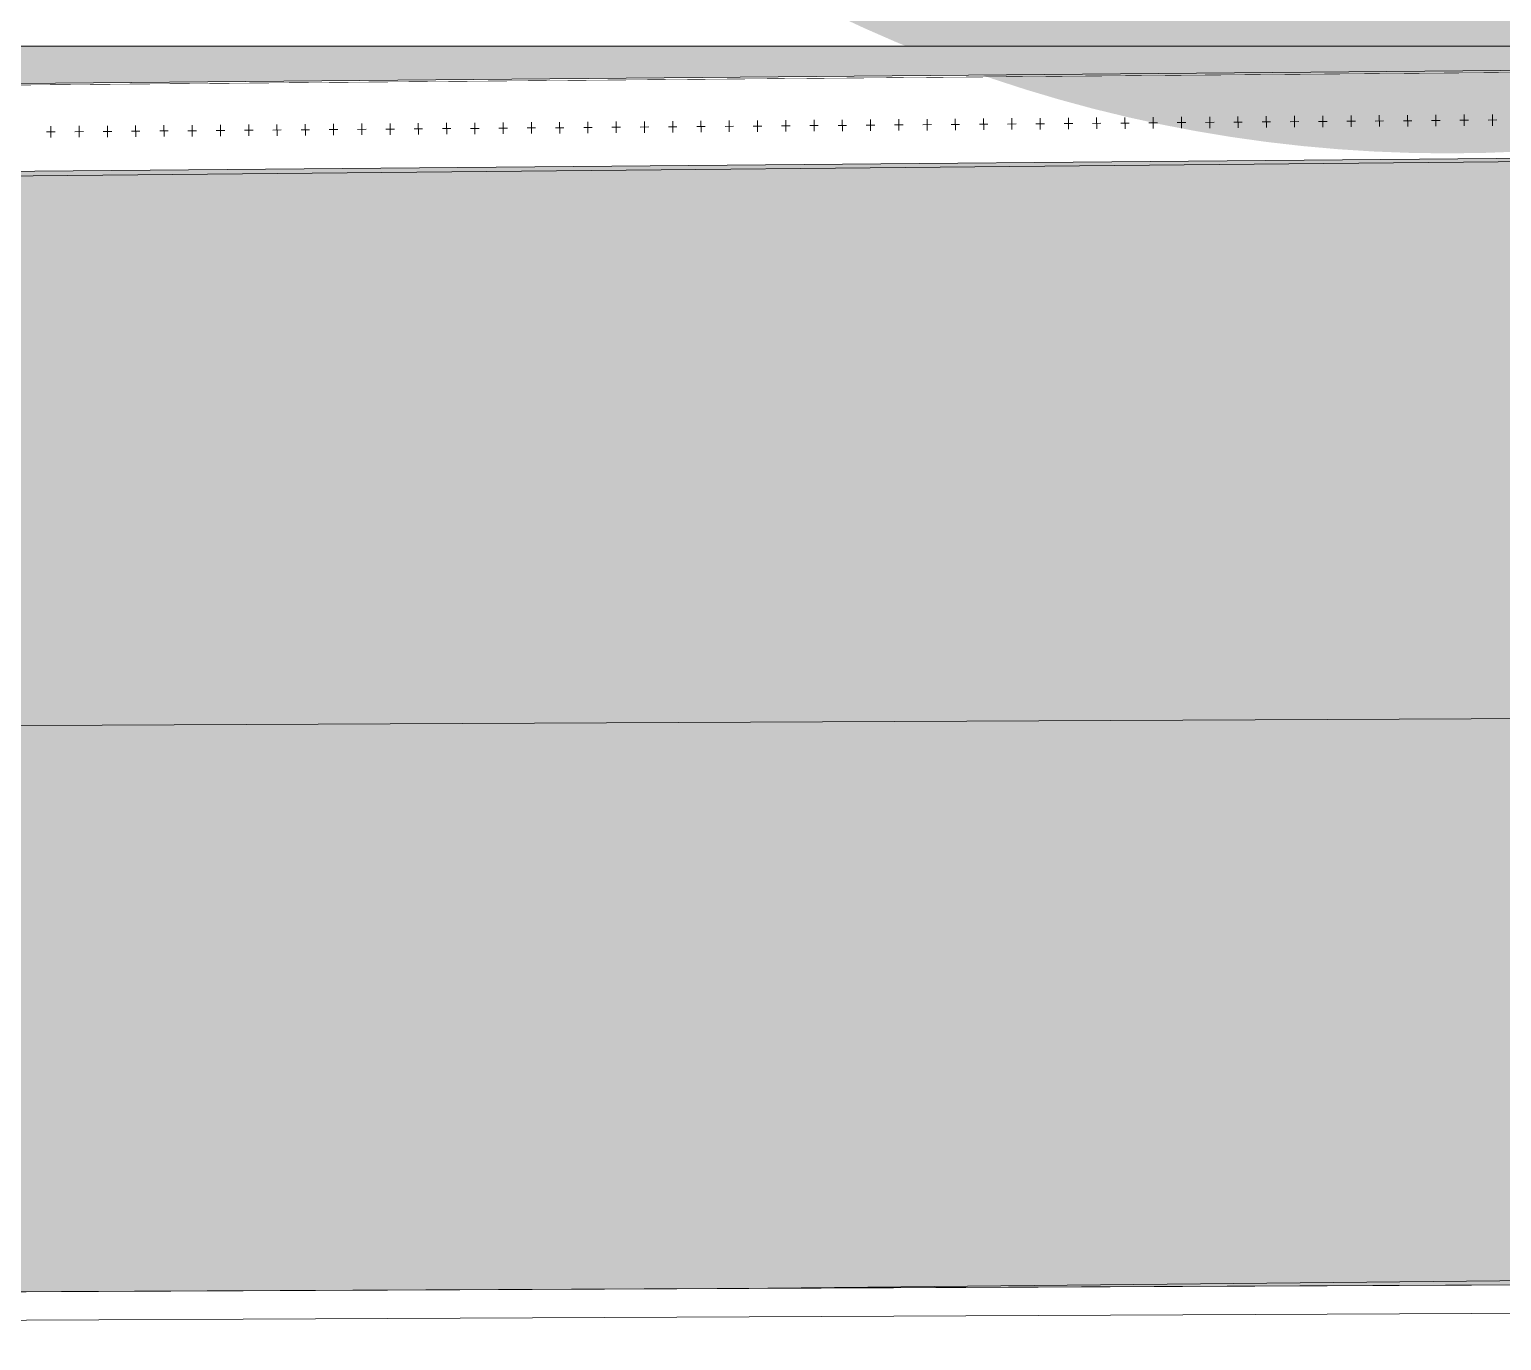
# Model space of a CAD drawing. Header units: millimetres. Extents: x -284281 to 1648660, y -821378 to -151356.
# Drawn here: x -190587 to -185392, y -275354 to -270728 of the extents above; entities that cross this region are included whole.
import ezdxf

# ---------------------------------------------------------------- set-up
doc = ezdxf.new("R2010")
doc.units = ezdxf.units.MM
doc.header["$MEASUREMENT"] = 0
doc.set_wipeout_variables(frame=1)
doc.linetypes.add('Wipeout_Contour', pattern=[1000, 0, -1000])
for name, color, linetype in [('Divers - Dessin général', 7, 'Continuous'), ('Sols_ Dalles', 7, 'Continuous'), ('Structure - Murs extérieurs', 7, 'Continuous'), ('TopoAlt', 7, 'Continuous')]:
    doc.layers.add(name, color=color, linetype=linetype)

# ---------------------------------------------------------------- blocks, each defined once
blk = doc.blocks.new('Dalle_6_1', base_point=(235930.2, -270775.9))
at = {"linetype": 'Continuous', "lineweight": 0, "true_color": 0x90b349}
blk.add_hatch(color=55, dxfattribs=at).paths.add_polyline_path([(235930.2, -270775.9), (235952.8, -270785.9), (235957.2, -270775.9)])
at = {"color": 7, "linetype": 'Continuous', "lineweight": 5, "flags": 128}
blk.add_lwpolyline([(235930.2, -270775.9), (235952.8, -270785.9), (235957.2, -270775.9)], close=True, dxfattribs=at)
blk = doc.blocks.new('Dalle_7_1', base_point=(238690.8, -270775.9))
at = {"linetype": 'Continuous', "lineweight": 0, "true_color": 0x90b349}
blk.add_hatch(color=55, dxfattribs=at).paths.add_polyline_path([(238690.8, -270775.9), (238663.7, -270775.9), (238686.3, -270785.9)])
at = {"color": 7, "linetype": 'Continuous', "lineweight": 5, "flags": 128}
blk.add_lwpolyline([(238690.8, -270775.9), (238663.7, -270775.9), (238686.3, -270785.9)], close=True, dxfattribs=at)
blk = doc.blocks.new('Dalle_13_1', base_point=(250537.6, -270787.4))
at = {"linetype": 'Continuous', "lineweight": 0, "true_color": 0x90b349}
blk.add_hatch(color=55, dxfattribs=at).paths.add_polyline_path([(250537.6, -270787.4), (220537.6, -270787.4), (220537.6, -273253.3), (250548.6, -273114.3), (250537.7, -271092.1), (250537.7, -271092.1, -0.001346), (250537.6, -271062.3), (250537.6, -271062.3)])
at = {"color": 7, "linetype": 'Continuous', "lineweight": 5, "flags": 128}
blk.add_lwpolyline([(250537.6, -270787.4), (220537.6, -270787.4), (220537.6, -273253.3), (250548.6, -273114.3), (250537.7, -271092.1), (250537.7, -271092.1, -0.001346), (250537.6, -271062.3), (250537.6, -271062.3)], format="xyb", close=True, dxfattribs=at)
blk = doc.blocks.new('Dalle_14_1', base_point=(217961.3, -273253.3))
at = {"layer": 'Sols_ Dalles', "linetype": 'Continuous', "lineweight": 0, "true_color": 0x2e271c}
blk.add_hatch(color=250, dxfattribs=at).paths.add_polyline_path([(217961.3, -273253.3, 0.415791), (219972.1, -275253.2), (252109.1, -275106, 0.414214), (254098.3, -273095.2), (254087.4, -271073, -0.001346), (254087.4, -271062.3), (253905.6, -271062.3), (253905.6, -267687.3), (253887.3, -267687.3), (253887.3, -265687.3), (250537.6, -265687.3), (250537.6, -270787.3), (250537.7, -271092.1), (250548.6, -273114.3), (220537.6, -273253.3), (220537.6, -270687.3), (220537.6, -265687.3), (219961.3, -265687.3, 0.258849), (218113.8, -267154.8, 0.098562), (217961.3, -267920.6)])
at = {"layer": 'Sols_ Dalles', "color": 250, "linetype": 'Continuous', "lineweight": 5, "true_color": 0x1f1f1f, "flags": 128}
blk.add_lwpolyline([(217961.3, -273253.3, 0.415791), (219972.1, -275253.2), (252109.1, -275106, 0.414214), (254098.3, -273095.2), (254087.4, -271073, -0.001346), (254087.4, -271062.3), (253905.6, -271062.3), (253905.6, -267687.3), (253887.3, -267687.3), (253887.3, -265687.3), (250537.6, -265687.3), (250537.6, -270787.3), (250537.7, -271092.1), (250548.6, -273114.3), (220537.6, -273253.3), (220537.6, -270687.3), (220537.6, -265687.3), (219961.3, -265687.3, 0.258849), (218113.8, -267154.8, 0.098562), (217961.3, -267920.6)], format="xyb", close=True, dxfattribs=at)
blk = doc.blocks.new('Mur_56_1', base_point=(218049.6, -271371.5))
at = {"color": 254, "linetype": 'Wipeout_Contour', "lineweight": 0, "ltscale": 1434044.950907383}
blk.add_wipeout([(218049.6, -271371.5), (250537.3, -271087.3), (250534.6, -270787.3), (218047, -271071.5)], dxfattribs=at).dxf.layer = 'TopoAlt'
at = {"layer": 'TopoAlt', "color": 190, "linetype": 'Continuous', "lineweight": 5, "true_color": 0x8002ff, "flags": 128}
for points in [[(250534.6, -270787.3), (218047, -271071.5)], [(218049.6, -271371.5), (250537.3, -271087.3)]]:
    blk.add_lwpolyline(points, dxfattribs=at)
blk = doc.blocks.new('Mur_61_1', base_point=(250537.6, -270787.3))
at = {"color": 254, "linetype": 'Wipeout_Contour', "lineweight": 0, "ltscale": 1436123.093929387}
blk.add_wipeout([(220637.6, -270787.3), (250437.6, -270787.3), (250437.6, -270687.3), (220637.6, -270687.3)], dxfattribs=at).dxf.layer = 'Structure - Murs extérieurs'
at = {"layer": 'Structure - Murs extérieurs', "color": 7, "linetype": 'Continuous', "lineweight": 5, "flags": 128}
blk.add_lwpolyline([(220537.6, -270787.3), (250537.6, -270787.3)], dxfattribs=at)
blk = doc.blocks.new('Mur_68_1', base_point=(219972.1, -275253.2))
at = {"color": 254, "linetype": 'Wipeout_Contour', "lineweight": 0, "ltscale": 1451160.509712916}
blk.add_wipeout([(219972.6, -275353.2), (252109.6, -275206), (252109.1, -275106), (219972.1, -275253.2)], dxfattribs=at).dxf.layer = 'Structure - Murs extérieurs'
at = {"layer": 'Structure - Murs extérieurs', "color": 7, "linetype": 'Continuous', "lineweight": 5, "flags": 128}
for points in [[(252109.1, -275106), (219972.1, -275253.2)], [(219972.6, -275353.2), (252109.6, -275206)]]:
    blk.add_lwpolyline(points, dxfattribs=at)
blk = doc.blocks.new('Garde-corps_1_1')
at = {"color": 7, "linetype": 'Continuous', "lineweight": 5}
for p, q in [((238111.4, -271049.2), (238111.8, -271089.2)), ((238211.2, -271048.4), (238211.5, -271088.4)), ((238311, -271047.5), (238311.3, -271087.5)), ((238410.7, -271046.7), (238411, -271086.7)), ((238510.5, -271045.9), (238510.8, -271085.9)), ((238610.2, -271045.1), (238610.6, -271085.1)), ((238710, -271044.3), (238710.3, -271084.3)), ((238809.7, -271043.4), (238810.1, -271083.4)), ((238909.5, -271042.6), (238909.8, -271082.6)), ((239009.3, -271041.8), (239009.6, -271081.8)), ((239109, -271041), (239109.3, -271081)), ((239208.8, -271040.2), (239209.1, -271080.2)), ((239308.5, -271039.3), (239308.8, -271079.3)), ((239408.3, -271038.5), (239408.6, -271078.5)), ((239508, -271037.7), (239508.4, -271077.7)), ((239607.8, -271036.9), (239608.1, -271076.9)), ((239707.5, -271036.1), (239707.9, -271076.1)), ((239807.3, -271035.2), (239807.6, -271075.2)), ((239907.1, -271034.4), (239907.4, -271074.4)), ((240006.8, -271033.6), (240007.1, -271073.6)), ((240106.6, -271032.8), (240106.9, -271072.8)), ((240206.3, -271032), (240206.7, -271072)), ((240306.1, -271031.1), (240306.4, -271071.1)), ((240405.8, -271030.3), (240406.2, -271070.3)), ((240520.8, -271049.4), (240490.8, -271049.6)), ((240505.6, -271029.5), (240505.9, -271069.5)), ((240620.5, -271048.6), (240590.5, -271048.8)), ((240605.3, -271028.7), (240605.7, -271068.7)), ((240720.3, -271047.7), (240690.3, -271048)), ((240705.1, -271027.9), (240705.4, -271067.9)), ((235632.7, -271089.5), (235602.7, -271089.8)), ((235617.5, -271069.7), (235617.9, -271109.7)), ((235732.5, -271088.7), (235702.5, -271089)), ((235717.3, -271068.8), (235717.6, -271108.8)), ((235832.2, -271087.9), (235802.2, -271088.1)), ((235817.1, -271068), (235817.4, -271108)), ((235932, -271087.1), (235902, -271087.3)), ((235916.8, -271067.2), (235917.1, -271107.2)), ((236031.7, -271086.3), (236001.7, -271086.5)), ((236016.6, -271066.4), (236016.9, -271106.4)), ((236131.5, -271085.4), (236101.5, -271085.7)), ((236116.3, -271065.6), (236116.7, -271105.6)), ((236231.2, -271084.6), (236201.2, -271084.9)), ((236216.1, -271064.7), (236216.4, -271104.7)), ((236331, -271083.8), (236301, -271084)), ((236315.8, -271063.9), (236316.2, -271103.9)), ((236430.8, -271083), (236400.8, -271083.2)), ((236415.6, -271063.1), (236415.9, -271103.1)), ((236530.5, -271082.2), (236500.5, -271082.4)), ((236515.4, -271062.3), (236515.7, -271102.3)), ((236630.3, -271081.3), (236600.3, -271081.6)), ((236615.1, -271061.5), (236615.4, -271101.5)), ((236730, -271080.5), (236700, -271080.8)), ((236714.9, -271060.6), (236715.2, -271100.6)), ((236829.8, -271079.7), (236799.8, -271080)), ((236814.6, -271059.8), (236814.9, -271099.8)), ((236929.5, -271078.9), (236899.5, -271079.1)), ((236914.4, -271059), (236914.7, -271099)), ((237029.3, -271078.1), (236999.3, -271078.3)), ((237014.1, -271058.2), (237014.5, -271098.2)), ((237129.1, -271077.2), (237099.1, -271077.5)), ((237113.9, -271057.4), (237114.2, -271097.4)), ((237228.8, -271076.4), (237198.8, -271076.7)), ((237213.6, -271056.6), (237214, -271096.6)), ((237328.6, -271075.6), (237298.6, -271075.9)), ((237313.4, -271055.7), (237313.7, -271095.7)), ((237428.3, -271074.8), (237398.3, -271075)), ((237413.2, -271054.9), (237413.5, -271094.9)), ((237528.1, -271074), (237498.1, -271074.2)), ((237512.9, -271054.1), (237513.2, -271094.1)), ((237627.8, -271073.1), (237597.8, -271073.4)), ((237612.7, -271053.3), (237613, -271093.3)), ((237727.6, -271072.3), (237697.6, -271072.6)), ((237712.4, -271052.5), (237712.8, -271092.5)), ((237827.3, -271071.5), (237797.3, -271071.8)), ((237812.2, -271051.6), (237812.5, -271091.6)), ((237927.1, -271070.7), (237897.1, -271070.9)), ((237911.9, -271050.8), (237912.3, -271090.8)), ((238026.9, -271069.9), (237996.9, -271070.1)), ((238011.7, -271050), (238012, -271090)), ((238126.6, -271069.1), (238096.6, -271069.3)), ((238226.4, -271068.2), (238196.4, -271068.5)), ((238326.1, -271067.4), (238296.1, -271067.7)), ((238425.9, -271066.6), (238395.9, -271066.8)), ((238525.6, -271065.8), (238495.6, -271066)), ((238625.4, -271065), (238595.4, -271065.2)), ((238725.1, -271064.1), (238695.1, -271064.4)), ((238824.9, -271063.3), (238794.9, -271063.6)), ((238924.7, -271062.5), (238894.7, -271062.7)), ((239024.4, -271061.7), (238994.4, -271061.9)), ((239124.2, -271060.9), (239094.2, -271061.1)), ((239223.9, -271060), (239193.9, -271060.3)), ((239323.7, -271059.2), (239293.7, -271059.5)), ((239423.4, -271058.4), (239393.4, -271058.6)), ((239523.2, -271057.6), (239493.2, -271057.8)), ((239623, -271056.8), (239593, -271057)), ((239722.7, -271055.9), (239692.7, -271056.2)), ((239822.5, -271055.1), (239792.5, -271055.4)), ((239922.2, -271054.3), (239892.2, -271054.5)), ((240022, -271053.5), (239992, -271053.7)), ((240121.7, -271052.7), (240091.7, -271052.9)), ((240221.5, -271051.8), (240191.5, -271052.1)), ((240321.2, -271051), (240291.2, -271051.3)), ((240421, -271050.2), (240391, -271050.5))]:
    blk.add_line(p, q, dxfattribs=at)
blk = doc.blocks.new('Garde-corps_3_1')
at = {"color": 7, "linetype": 'Continuous', "lineweight": 5}
for p, q in [((238111.4, -271049.2), (238111.8, -271089.2)), ((238211.2, -271048.4), (238211.5, -271088.4)), ((238311, -271047.5), (238311.3, -271087.5)), ((238410.7, -271046.7), (238411, -271086.7)), ((238510.5, -271045.9), (238510.8, -271085.9)), ((238610.2, -271045.1), (238610.6, -271085.1)), ((238710, -271044.3), (238710.3, -271084.3)), ((238809.7, -271043.4), (238810.1, -271083.4)), ((238909.5, -271042.6), (238909.8, -271082.6)), ((239009.3, -271041.8), (239009.6, -271081.8)), ((239109, -271041), (239109.3, -271081)), ((239208.8, -271040.2), (239209.1, -271080.2)), ((239308.5, -271039.3), (239308.8, -271079.3)), ((239408.3, -271038.5), (239408.6, -271078.5)), ((239508, -271037.7), (239508.4, -271077.7)), ((239607.8, -271036.9), (239608.1, -271076.9)), ((239707.5, -271036.1), (239707.9, -271076.1)), ((239807.3, -271035.2), (239807.6, -271075.2)), ((239907.1, -271034.4), (239907.4, -271074.4)), ((240006.8, -271033.6), (240007.1, -271073.6)), ((240106.6, -271032.8), (240106.9, -271072.8)), ((240206.3, -271032), (240206.7, -271072)), ((240306.1, -271031.1), (240306.4, -271071.1)), ((240405.8, -271030.3), (240406.2, -271070.3)), ((240520.8, -271049.4), (240490.8, -271049.6)), ((240505.6, -271029.5), (240505.9, -271069.5)), ((240620.5, -271048.6), (240590.5, -271048.8)), ((240605.3, -271028.7), (240605.7, -271068.7)), ((240720.3, -271047.7), (240690.3, -271048)), ((240705.1, -271027.9), (240705.4, -271067.9)), ((235632.7, -271089.5), (235602.7, -271089.8)), ((235617.5, -271069.7), (235617.9, -271109.7)), ((235732.5, -271088.7), (235702.5, -271089)), ((235717.3, -271068.8), (235717.6, -271108.8)), ((235832.2, -271087.9), (235802.2, -271088.1)), ((235817.1, -271068), (235817.4, -271108)), ((235932, -271087.1), (235902, -271087.3)), ((235916.8, -271067.2), (235917.1, -271107.2)), ((236031.7, -271086.3), (236001.7, -271086.5)), ((236016.6, -271066.4), (236016.9, -271106.4)), ((236131.5, -271085.4), (236101.5, -271085.7)), ((236116.3, -271065.6), (236116.7, -271105.6)), ((236231.2, -271084.6), (236201.2, -271084.9)), ((236216.1, -271064.7), (236216.4, -271104.7)), ((236331, -271083.8), (236301, -271084)), ((236315.8, -271063.9), (236316.2, -271103.9)), ((236430.8, -271083), (236400.8, -271083.2)), ((236415.6, -271063.1), (236415.9, -271103.1)), ((236530.5, -271082.2), (236500.5, -271082.4)), ((236515.4, -271062.3), (236515.7, -271102.3)), ((236630.3, -271081.3), (236600.3, -271081.6)), ((236615.1, -271061.5), (236615.4, -271101.5)), ((236730, -271080.5), (236700, -271080.8)), ((236714.9, -271060.6), (236715.2, -271100.6)), ((236829.8, -271079.7), (236799.8, -271080)), ((236814.6, -271059.8), (236814.9, -271099.8)), ((236929.5, -271078.9), (236899.5, -271079.1)), ((236914.4, -271059), (236914.7, -271099)), ((237029.3, -271078.1), (236999.3, -271078.3)), ((237014.1, -271058.2), (237014.5, -271098.2)), ((237129.1, -271077.2), (237099.1, -271077.5)), ((237113.9, -271057.4), (237114.2, -271097.4)), ((237228.8, -271076.4), (237198.8, -271076.7)), ((237213.6, -271056.6), (237214, -271096.6)), ((237328.6, -271075.6), (237298.6, -271075.9)), ((237313.4, -271055.7), (237313.7, -271095.7)), ((237428.3, -271074.8), (237398.3, -271075)), ((237413.2, -271054.9), (237413.5, -271094.9)), ((237528.1, -271074), (237498.1, -271074.2)), ((237512.9, -271054.1), (237513.2, -271094.1)), ((237627.8, -271073.1), (237597.8, -271073.4)), ((237612.7, -271053.3), (237613, -271093.3)), ((237727.6, -271072.3), (237697.6, -271072.6)), ((237712.4, -271052.5), (237712.8, -271092.5)), ((237827.3, -271071.5), (237797.3, -271071.8)), ((237812.2, -271051.6), (237812.5, -271091.6)), ((237927.1, -271070.7), (237897.1, -271070.9)), ((237911.9, -271050.8), (237912.3, -271090.8)), ((238026.9, -271069.9), (237996.9, -271070.1)), ((238011.7, -271050), (238012, -271090)), ((238126.6, -271069.1), (238096.6, -271069.3)), ((238226.4, -271068.2), (238196.4, -271068.5)), ((238326.1, -271067.4), (238296.1, -271067.7)), ((238425.9, -271066.6), (238395.9, -271066.8)), ((238525.6, -271065.8), (238495.6, -271066)), ((238625.4, -271065), (238595.4, -271065.2)), ((238725.1, -271064.1), (238695.1, -271064.4)), ((238824.9, -271063.3), (238794.9, -271063.6)), ((238924.7, -271062.5), (238894.7, -271062.7)), ((239024.4, -271061.7), (238994.4, -271061.9)), ((239124.2, -271060.9), (239094.2, -271061.1)), ((239223.9, -271060), (239193.9, -271060.3)), ((239323.7, -271059.2), (239293.7, -271059.5)), ((239423.4, -271058.4), (239393.4, -271058.6)), ((239523.2, -271057.6), (239493.2, -271057.8)), ((239623, -271056.8), (239593, -271057)), ((239722.7, -271055.9), (239692.7, -271056.2)), ((239822.5, -271055.1), (239792.5, -271055.4)), ((239922.2, -271054.3), (239892.2, -271054.5)), ((240022, -271053.5), (239992, -271053.7)), ((240121.7, -271052.7), (240091.7, -271052.9)), ((240221.5, -271051.8), (240191.5, -271052.1)), ((240321.2, -271051), (240291.2, -271051.3)), ((240421, -271050.2), (240391, -271050.5))]:
    blk.add_line(p, q, dxfattribs=at)

msp = doc.modelspace()

# ---------------------------------------------------------------- hatches: boundary and pattern name
at = {"linetype": 'Continuous', "lineweight": 0, "true_color": 0x90b349}
msp.add_hatch(color=55, dxfattribs=at).paths.add_polyline_path([(-175591.76314, -270787.35355), (-205591.76314, -270787.35355), (-205591.76314, -273253.26877), (-175580.71657, -273114.34105), (-175591.60232, -271092.1288), (-175591.6678, -271092.12915, -0.001345761), (-175591.74821, -271062.25464), (-175591.76314, -271062.25464)])
at = {"layer": 'Sols_ Dalles', "linetype": 'Continuous', "lineweight": 0, "true_color": 0x2e271c}
msp.add_hatch(color=250, dxfattribs=at).paths.add_polyline_path([(-208168.02222, -273253.26877, 0.4157910988), (-206157.25619, -275253.23979), (-174020.265, -275105.96997, 0.4142135624), (-172031.06001, -273095.23292), (-172041.94576, -271073.02067, -0.001345761), (-172041.97474, -271062.25464), (-172041.97474, -267687.29374), (-172041.97474, -265687.29374), (-175591.76314, -265687.29374), (-175591.76314, -270787.29219), (-175591.60232, -271092.1288), (-175580.71657, -273114.34105), (-205591.76314, -273253.26877), (-205591.76314, -270687.29374), (-205591.76314, -265687.29374), (-206168.02222, -265687.29374, 0.2588489053), (-208015.56832, -267154.75238, 0.0985616194), (-208168.02222, -267920.63319)])

# ---------------------------------------------------------------- linework, layer by layer
at = {"color": 9, "linetype": 'Continuous', "lineweight": 5}
msp.add_lwpolyline([(-208256.2426, -273475.38502, 0.3865533313), (-206058.31933, -275253.23979), (-190681.3397, -275196.19066), (-182697.89344, -275116.10287, 0.0051889555), (-182644.79769, -275105.96997), (-173921.32814, -275105.96997, 0.4142135624), (-171932.12315, -273095.23292), (-171943.0089, -271073.02067, -0.001345761), (-171943.03788, -271062.25464), (-171943.03788, -267687.29374), (-171943.03788, -265687.29374), (-173921.32814, -265687.29374), (-175591.76314, -265687.29374), (-175591.76314, -270687.29374), (-205491.76314, -270687.29374), (-205491.76314, -265687.29374), (-205491.76314, -265587.29374), (-206176.19022, -265587.29374), (-206173.85271, -265605.82722, 0.2588490016), (-208011.65088, -266951.54513), (-208028.61366, -266943.72092, 0.0985615086), (-208259.38232, -267730.33623), (-208266.6445, -273329.32486, 0.0251892193)], format="xyb", close=True, dxfattribs=at)
at = {"color": 7, "linetype": 'Continuous', "lineweight": 5}
msp.add_lwpolyline([(-175591.76314, -270787.35355), (-205591.76314, -270787.35355), (-205591.76314, -273253.26877), (-175580.71657, -273114.34105), (-175591.60232, -271092.1288), (-175591.6678, -271092.12915, -0.001345761), (-175591.74821, -271062.25464), (-175591.76314, -271062.25464)], format="xyb", close=True, dxfattribs=at)
at = {"color": 253, "linetype": 'Continuous', "lineweight": 5, "true_color": 0x9f9f9f, "flags": 128}
msp.add_lwpolyline([(-175580.71657, -273114.34105), (-205591.76314, -273253.26877)], dxfattribs=at)
at = {"layer": 'Sols_ Dalles', "color": 7, "linetype": 'Continuous', "lineweight": 5, "flags": 128}
msp.add_lwpolyline([(-208168.02222, -273253.26877, 0.4157910988), (-206157.25619, -275253.23979), (-174020.265, -275105.96997, 0.4142135624), (-172031.06001, -273095.23292), (-172041.94576, -271073.02067, -0.001345761), (-172041.97474, -271062.25464), (-172041.97474, -267687.29374), (-172041.97474, -265687.29374), (-175591.76314, -265687.29374), (-175591.76314, -270787.29219), (-175591.60232, -271092.1288), (-175580.71657, -273114.34105), (-205591.76314, -273253.26877), (-205591.76314, -270687.29374), (-205591.76314, -265687.29374), (-206168.02222, -265687.29374, 0.2588489053), (-208015.56832, -267154.75238, 0.0985616194), (-208168.02222, -267920.63319)], format="xyb", close=True, dxfattribs=at)
at = {"layer": 'Sols_ Dalles', "color": 250, "linetype": 'Continuous', "lineweight": 5, "true_color": 0x1f1f1f}
msp.add_lwpolyline([(-208168.02222, -273253.26877, 0.4157910988), (-206157.25619, -275253.23979), (-174020.265, -275105.96997, 0.4142135624), (-172031.06001, -273095.23292), (-172041.94576, -271073.02067, -0.001345761), (-172041.97474, -271062.25464), (-172041.97474, -267687.29374), (-172041.97474, -265687.29374), (-175591.76314, -265687.29374), (-175591.76314, -270787.29219), (-175591.60232, -271092.1288), (-175580.71657, -273114.34105), (-205591.76314, -273253.26877), (-205591.76314, -270687.29374), (-205591.76314, -265687.29374), (-206168.02222, -265687.29374, 0.2588489053), (-208015.56832, -267154.75238, 0.0985616194), (-208168.02222, -267920.63319)], format="xyb", close=True, dxfattribs=at)

# ---------------------------------------------------------------- block references
at = {"color": 7, "linetype": 'Continuous', "lineweight": 5}
for name, p in [('Dalle_13_1', (-175591.76314, -270787.35355)), ('Dalle_6_1', (-190199.14178, -270775.93551)), ('Dalle_7_1', (-187438.56593, -270775.93551))]:
    msp.add_blockref(name, p, dxfattribs=at)
at = {"layer": 'Sols_ Dalles', "color": 250, "linetype": 'Continuous', "lineweight": 5, "true_color": 0x1f1f1f}
msp.add_blockref('Dalle_14_1', (-208168.02222, -273253.26877), dxfattribs=at)

# ---------------------------------------------------------------- next in the draw order: block references
at = {"layer": 'Structure - Murs extérieurs', "color": 211, "lineweight": 5, "true_color": 0xfe55ff}
msp.add_blockref('Mur_68_1', (-206157.25619, -275253.23979), dxfattribs=at)
at = {"layer": 'TopoAlt', "color": 211, "lineweight": 5, "true_color": 0xfe55ff}
msp.add_blockref('Mur_56_1', (-208079.75022, -271371.49266), dxfattribs=at)

# ---------------------------------------------------------------- next in the draw order: linework, layer by layer
at = {"layer": 'Structure - Murs extérieurs', "color": 7, "linetype": 'Continuous', "lineweight": 5}
for points in [[(-174020.265, -275105.96997), (-206157.25619, -275253.23979)], [(-206156.7584, -275353.23856), (-174019.76721, -275205.96874)]]:
    msp.add_lwpolyline(points, dxfattribs=at)

# ---------------------------------------------------------------- next in the draw order: block references
at = {"layer": 'Structure - Murs extérieurs', "color": 211, "lineweight": 5, "true_color": 0xfe55ff}
msp.add_blockref('Mur_61_1', (-175591.76314, -270787.29219), dxfattribs=at)

# ---------------------------------------------------------------- next in the draw order: linework, layer by layer
at = {"layer": 'Structure - Murs extérieurs', "color": 7, "linetype": 'Continuous', "lineweight": 5}
msp.add_lwpolyline([(-205591.76314, -270787.2922), (-175591.76314, -270787.29219)], dxfattribs=at)
at = {"layer": 'TopoAlt', "color": 190, "linetype": 'Continuous', "lineweight": 5, "true_color": 0x8002ff}
msp.add_lwpolyline([(-172242.98415, -270769.24799), (-208082.37461, -271071.50414)], dxfattribs=at)

# ---------------------------------------------------------------- next in the draw order: wipeouts: each hides what was drawn before it
at = {"color": 254, "linetype": 'Wipeout_Contour', "lineweight": 0, "ltscale": 1438589.353908819}
msp.add_wipeout([(-172242.98415, -270769.24799), (-208082.38, -271070.50182), (-208080.71452, -271379.89247), (-172243.03818, -271069.25262)], dxfattribs=at).dxf.layer = 'TopoAlt'

# ---------------------------------------------------------------- next in the draw order: hatches: boundary and pattern name
at = {"linetype": 'Continuous', "lineweight": 0, "true_color": 0xa7a7a7}
msp.add_hatch(color=253, dxfattribs=at).paths.add_polyline_path([(-190582.9074, -266165.48622, 1), (-180582.9074, -266165.48622, 1)])

# ---------------------------------------------------------------- next in the draw order: linework, layer by layer
at = {"color": 253, "linetype": 'Continuous', "lineweight": 5, "true_color": 0x9f9f9f, "flags": 128}
msp.add_lwpolyline([(-175591.76314, -265687.29374), (-175591.76314, -271062.25464), (-175591.74821, -271062.25464, 0.001345761), (-175591.6678, -271092.12915), (-175591.60232, -271092.1288), (-175580.71657, -273114.34105), (-205591.76314, -273253.26877), (-205591.76314, -265687.29374)], format="xyb", dxfattribs=at)
at = {"layer": 'Divers - Dessin général', "color": 14, "linetype": 'Continuous', "lineweight": 5, "true_color": 0x990000}
msp.add_lwpolyline([(-171923.65542, -163437.63526), (-171943.03788, -271067.6377), (-273272.94367, -272027.63374), (-273290.3137, -197317.63509), (-273293.65591, -163437.63526)], close=True, dxfattribs=at)
at = {"layer": 'Structure - Murs extérieurs', "color": 7, "linetype": 'Continuous', "lineweight": 5, "flags": 128}
for points in [[(-175691.76314, -270687.29219), (-205491.76314, -270687.2922), (-205491.76313, -265687.29372), (-205491.76313, -265587.29373), (-205591.76311, -265587.29373), (-206176.19022, -265587.29374, 0.2597271562), (-208107.94504, -267116.45694, 0.0985618016), (-208268.02222, -267920.63319), (-208268.02222, -273253.26877, 0.4157854419), (-206156.7584, -275353.23856), (-174019.76721, -275205.96874, 0.4142192129)], [(-174020.265, -275105.96997), (-206157.25619, -275253.23979, -0.4157910988), (-208168.02222, -273253.26877), (-208168.02222, -267920.63319, -0.0985616194), (-208015.56832, -267154.75238, -0.2588489041), (-206168.02225, -265687.29372), (-205591.76311, -265687.29372), (-205591.76314, -270687.2922), (-205591.76314, -270787.2922), (-205491.76314, -270787.2922), (-175691.76314, -270787.29219)]]:
    msp.add_lwpolyline(points, format="xyb", dxfattribs=at)
at = {"layer": 'TopoAlt', "color": 7, "linetype": 'Continuous', "lineweight": 5, "flags": 128}
msp.add_lwpolyline([(-172242.98415, -270769.24799), (-208082.38, -271070.50182), (-208080.71452, -271379.89247), (-172243.03818, -271069.25262)], close=True, dxfattribs=at)

# ---------------------------------------------------------------- next in the draw order: block references
at = {"color": 7, "linetype": 'Continuous', "lineweight": 5}
for name in ['Garde-corps_1_1', 'Garde-corps_3_1']:
    msp.add_blockref(name, (-426129.3317, 0), dxfattribs=at)

doc.saveas('drawing.dxf')
